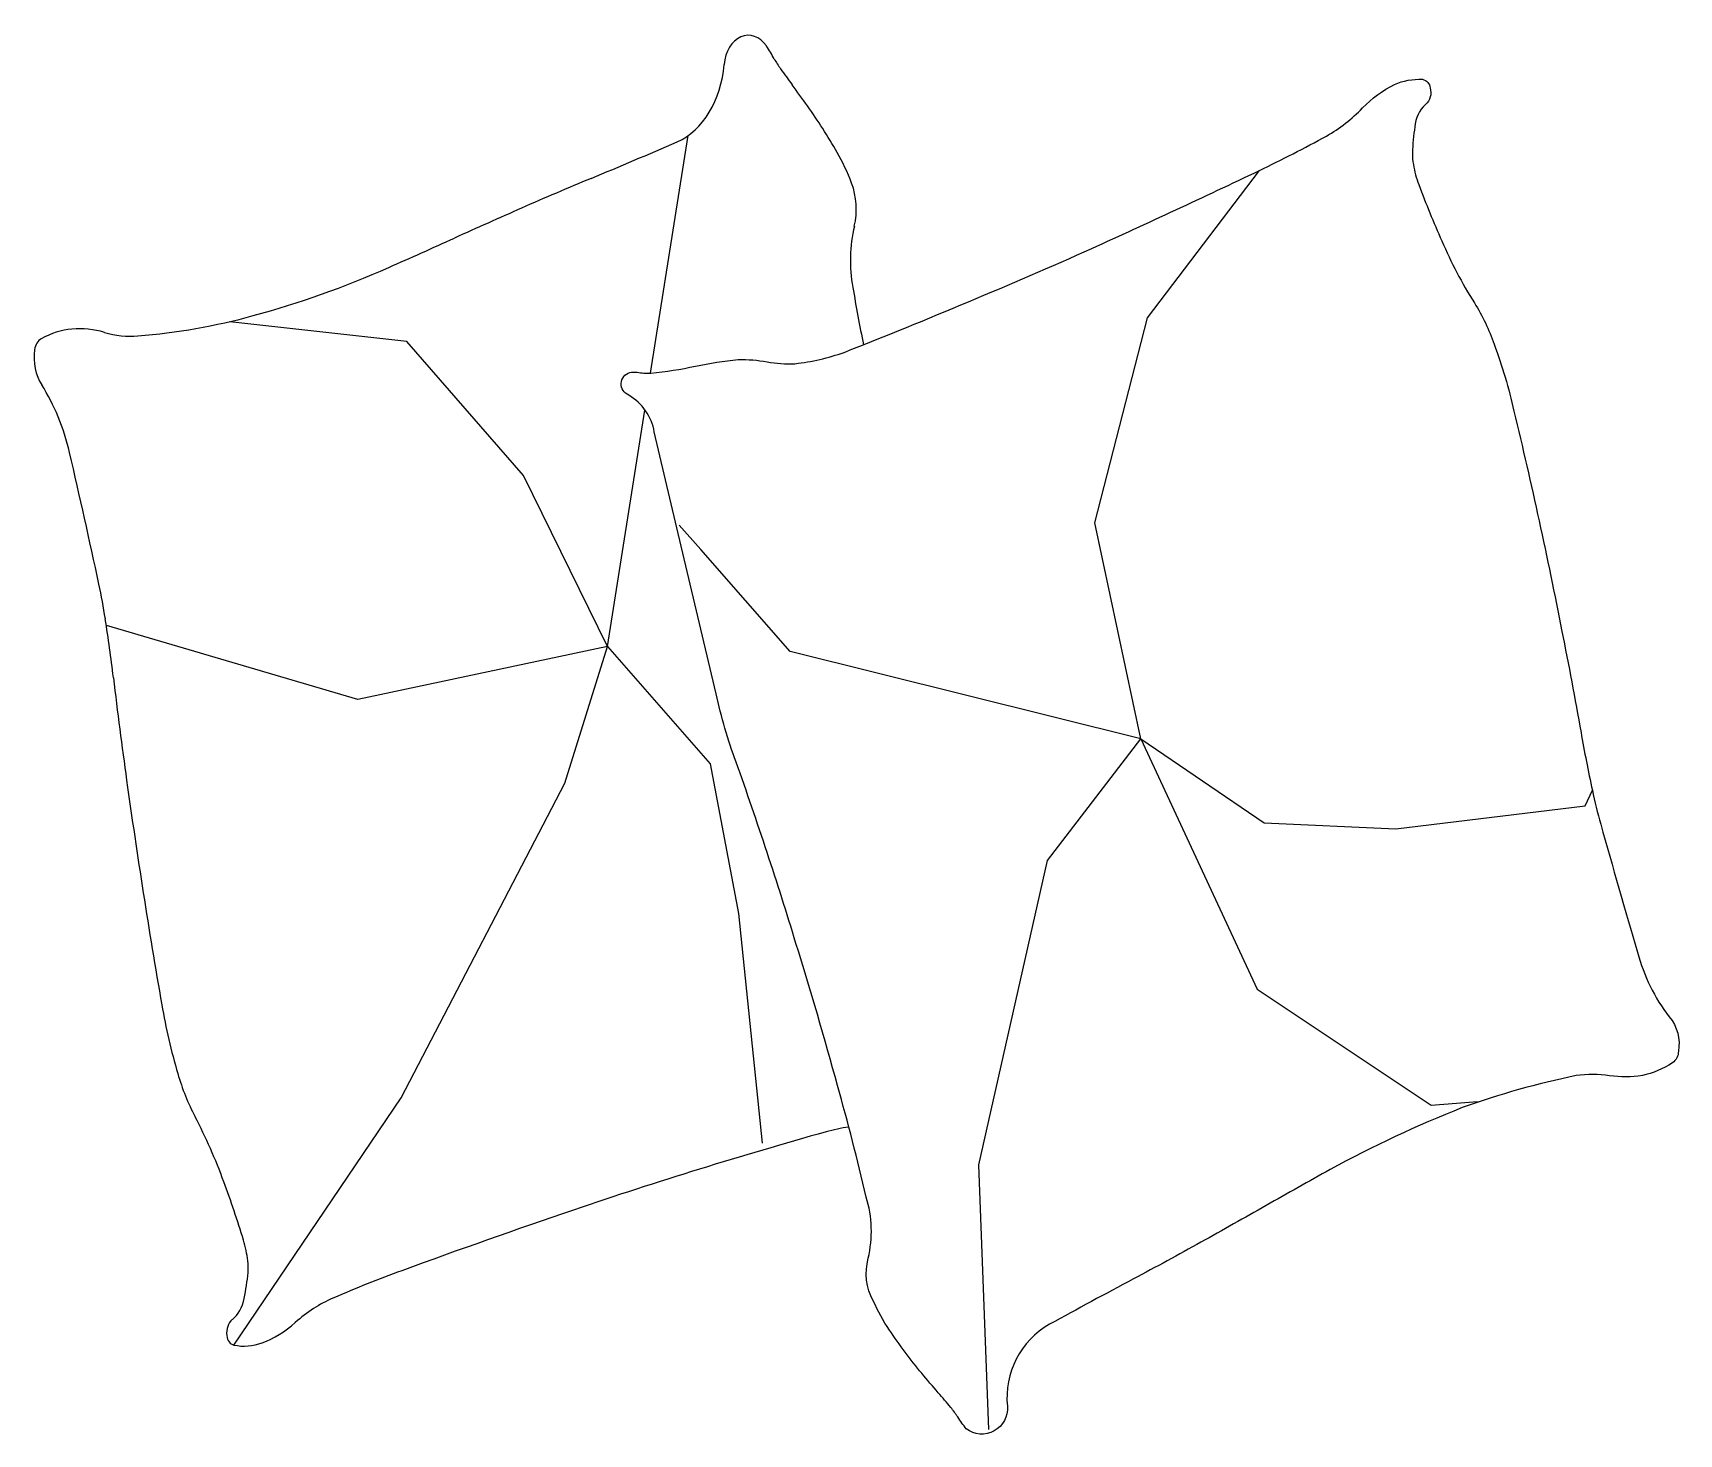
# Model space of a CAD drawing. Extents: x 45172 to 45861, y 258 to 845.
import ezdxf

# ---------------------------------------------------------------- set-up
doc = ezdxf.new("R2010")
doc.units = 0
doc.header["$MEASUREMENT"] = 0
doc.layers.get('0').update_dxf_attribs({"linetype": 'CONTINUOUS'})

msp = doc.modelspace()

# ---------------------------------------------------------------- linework, layer by layer
at = {"color": 5}
for p, q in [((45430.47, 702.05), (45446.19, 801.56)), ((45638.47, 725.14), (45685.36, 786.9)), ((45616.52, 639.27), (45638.47, 725.14)), ((45328.34, 715.33), (45254.27, 723.56)), ((45377.19, 659.15), (45328.34, 715.33)), ((45412.38, 587.58), (45428.03, 686.58)), ((45412.38, 587.58), (45377.19, 659.15)), ((45451.5, 628.17), (45442.47, 638.38)), ((45635.72, 548.81), (45616.52, 639.27)), ((45488.87, 585.38), (45451.5, 628.17)), ((45307.85, 565.37), (45202.54, 596.32)), ((45412.38, 587.58), (45307.85, 565.37)), ((45394.52, 530.36), (45412.38, 587.58)), ((45412.38, 587.58), (45455.33, 538.4)), ((45635.72, 548.81), (45488.87, 585.38)), ((45596.64, 497.96), (45635.72, 548.81)), ((45635.72, 548.81), (45687.38, 513.63)), ((45635.72, 548.81), (45684.41, 444.04)), ((45455.33, 538.4), (45467.28, 475.76)), ((45325.97, 398.44), (45394.52, 530.36)), ((45821.77, 520.77), (45824.83, 527.32)), ((45742.46, 511.18), (45821.77, 520.77)), ((45687.38, 513.63), (45742.46, 511.18)), ((45567.95, 370.51), (45596.64, 497.96)), ((45467.28, 475.76), (45477.13, 379.52)), ((45684.41, 444.04), (45757.32, 395.45)), ((45255.94, 294.95), (45325.97, 398.44)), ((45757.32, 395.45), (45776.75, 396.97)), ((45572.07, 259.65), (45567.95, 370.51))]:
    msp.add_line(p, q, dxfattribs=at)
msp.add_lwpolyline([(45843.77, 459.46, 0.101392), (45857.03, 432.38, -0.223768), (45860.84, 418.02, -0.25558), (45858.32, 413.12, -0.081563), (45845.75, 407.8, -0.071805), (45832.06, 407.78, 0.069985), (45818.02, 407.83, 0.03546), (45770.35, 394.41, 0.029432), (45714.98, 368.48, 0.001554), (45688.23, 353.42, -0.00152), (45660.9, 338.01, -0.004735), (45632.61, 322.63, 0.00382), (45597.52, 303.65, 0.296001), (45579.83, 269.32, -0.649774), (45562.63, 259.85, -0.02319), (45559.06, 264.83, 0.0288), (45556.15, 268.79, 0.005727), (45550.91, 275, -0.004358), (45544.01, 283.14, -0.027528), (45530.5, 301.24, -0.046214), (45523.71, 313.5, -0.194121), (45521.56, 331.3, 0.133719), (45520.75, 356.96, 0.011505), (45508.72, 403.63, 0.008882), (45491.3, 463.18, 0.012426), (45466.24, 539.13, -0.033612), (45457.87, 567.73), (45443.26, 629.63), (45431.99, 677.39, 0.224341), (45421.29, 692.82, -0.722772), (45421.75, 702.25, -0.103513), (45424.76, 702.44, 0.053465), (45430.55, 702.05, 0.030109), (45449.24, 704.96, -0.031436), (45467.15, 707.69, -0.05324), (45479.23, 706.79, 0.05518), (45490.89, 705.99, 0.056271), (45511.51, 710.74, 0.0108), (45615.17, 754.25, 0.00456), (45685.36, 786.9, 0.01125), (45713.48, 801.33, 0.069394), (45728.59, 813.1, -0.079756), (45741.92, 822.98, -0.106399), (45753.67, 825.14, -0.328642), (45756.86, 821.48, -0.299547), (45754.93, 814.56, 0.189917), (45750.49, 805.2, 0.033518), (45749.5, 794.26, 0.075627), (45749.85, 789.38, 0.053489), (45752.18, 780.98, 0.017838), (45761.77, 757.45, 0.038394), (45775.39, 731.44, -0.059529), (45783.66, 714.15, -0.035943), (45791.96, 686.16, -0.011245), (45812.04, 593.88, -0.006203), (45820.06, 551.59, 0.010783), (45824.83, 527.32, 0.019485), (45828.33, 513.13, 0.005062)], format="xyb", close=True, dxfattribs=at)
for centre, major_axis, start_param, end_param in [((45471.35, 829.97), (0, 13.58), -0.837345, 1.467521), ((45437.51, 789.3), (0, 74.32), -0.930088, -0.837345), ((45432.69, 835.31), (0, 38.26), 3.457977, 4.609114), ((45511.18, 862.55), (0, 48.22), 2.211505, 2.326673), ((45707.55, 1109.36), (0, 408.03), 2.326673, 2.349579), ((45113.65, 327.89), (0, 704.52), -0.809446, -0.792013), ((45370.12, 653.79), (0, 232.12), -0.91953, -0.809446), ((44670.7, 3938.64), (0, 3303.65), 3.442696, 3.457977), ((45459.32, 744.44), (0, 82.59), -1.104255, -0.91953), ((45883.91, -1270.29), (0, 2150.66), 0.301103, 0.320043), ((45498.49, 770.75), (0, 24.1), 4.411985, 5.17893), ((46912.2, -5406.97), (0, 6508.63), 0.320043, 0.326123), ((43851.95, 6657.89), (0, 6227.54), 3.4615, 3.467716), ((45550.78, 749.15), (0, 48.87), 1.270392, 1.802113), ((45163.88, 1377.76), (0, 665.2), 3.343805, 3.4615), ((46298.01, 983.82), (0, 1072.45), 1.802113, 1.825229), ((45195, 1175.41), (0, 458.63), 3.202025, 3.343805), ((45190.88, 666.32), (0, 54.28), 0.067675, 0.393206), ((45191.37, 656.76), (0, 63.86), -0.219054, 0.067675), ((45212.73, 784.68), (0, 67.19), 2.922539, 3.202025), ((45185.68, 708.68), (0, 17.87), 1.394098, 2.274664), ((45177.06, 710.74), (0, 6.19), 0.393206, 1.394098), ((45129.41, 644.99), (0, 80.55), -1.271115, -0.866929), ((43152.54, -169.44), (0, 2839.33), -1.291362, -1.271115), ((45061.22, 560.79), (0, 191.74), -1.369291, -1.291362), ((44774.61, 482.73), (0, 581.77), -1.412422, -1.369291), ((46507.48, 851.74), (0, 1758), 1.72917, 1.753981), ((46786.64, 920.7), (0, 2136.55), 1.753981, 1.798959), ((45378.9, 484.85), (0, 209.62), 1.798959, 1.942668), ((45292.81, 440.08), (0, 86.41), 1.942668, 2.180503), ((45112.47, 272.13), (0, 206.88), -1.114588, -0.961089), ((45523.11, 262.58), (0, 124.34), 0.104192, 0.206675), ((46020.28, -2899), (0, 3354.67), 0.206675, 0.249875), ((44998.97, 197.87), (0, 375.46), -1.185932, -1.114588), ((46405.88, -4913.59), (0, 5433.83), 0.249875, 0.268115), ((45230.79, 323.07), (0, 41.97), -1.399683, -1.185932), ((45200.7, 336.05), (0, 82.28), 4.447549, 4.581569), ((45249.76, 327.44), (0, 16.31), 4.581569, 4.883502), ((45503.66, -534.88), (0, 892.88), 0.268115, 0.313113), ((45249.33, 318.46), (0, 15.1), 3.696823, 4.447549), ((45316.91, 234.21), (0, 84.48), 0.313113, 0.590245), ((45257.95, 299.92), (0, 6.72), 0.55523, 1.719394), ((45254.86, 357.69), (0, 64.15), 3.413487, 3.731838), ((45256.48, 299.63), (0, 4.73), 1.719394, 2.989484), ((45260.21, 332.11), (0, 37.59), 2.989484, 3.413487)]:
    msp.add_ellipse(centre, major_axis=major_axis, ratio=0.750002, start_param=start_param, end_param=end_param, dxfattribs=at)

doc.saveas('drawing.dxf')
